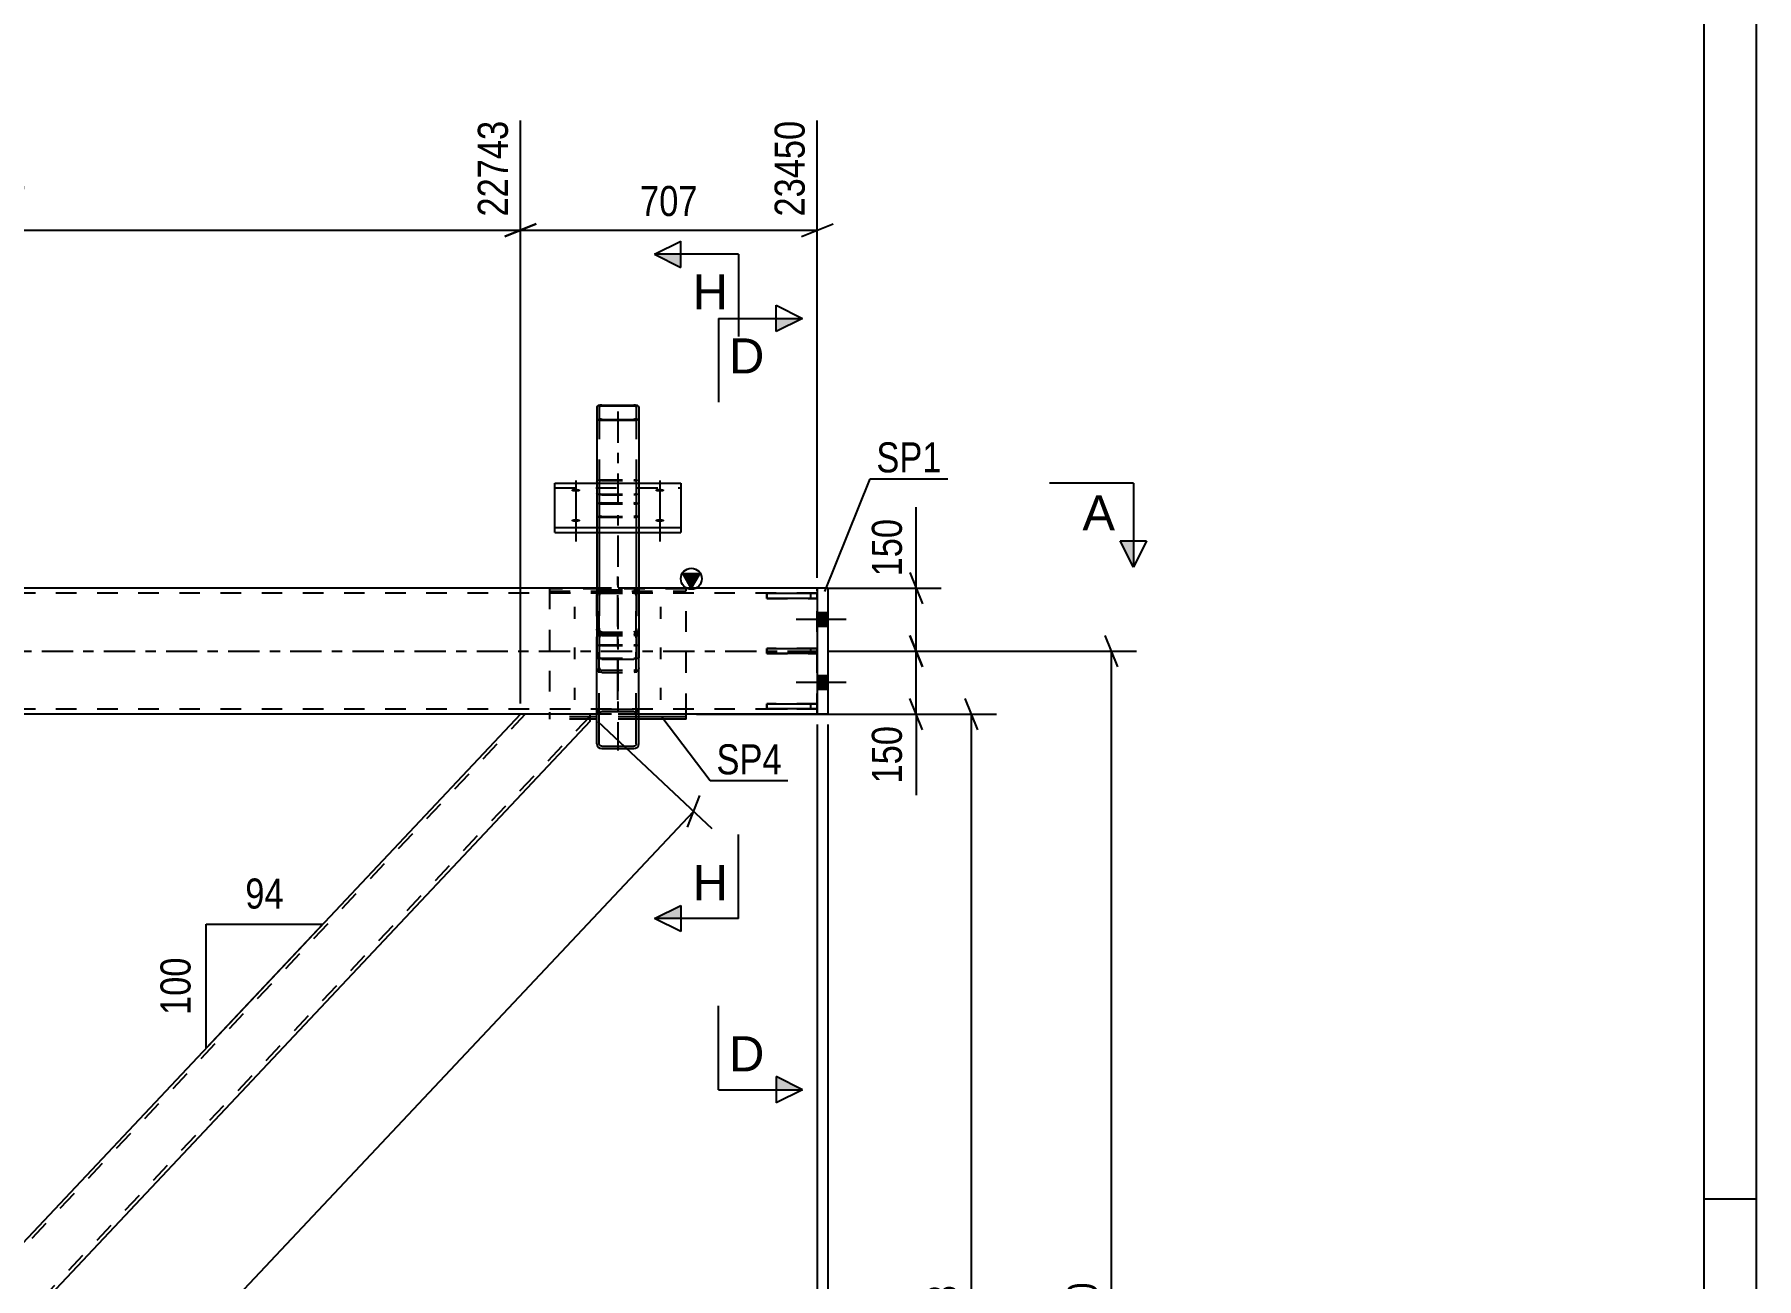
# Model space of a CAD drawing. Header units: millimetres. Extents: x -400 to 789, y -648 to 193.
# Drawn here: x 625.3 to 789.4, y -59.8 to 58.8 of the extents above; entities that cross this region are included whole.
import ezdxf

# ---------------------------------------------------------------- set-up
doc = ezdxf.new("R2010")
doc.units = ezdxf.units.MM
doc.linetypes.add('DXK_LINE_DOT2', pattern=[3.9198, 1.9599, -1.9599])
doc.linetypes.add('DXK_LINE_DOT3', pattern=[5.9187, 2.979, -0.9799, 0.9799, -0.9799])
doc.styles.add('Arial', font='ARIAL.TTF', dxfattribs={"height": 0.2})
doc.styles.add('Arial Narrow', font='ARIALN.TTF', dxfattribs={"height": 0.2})

# ---------------------------------------------------------------- blocks, each defined once
blk = doc.blocks.new('Unknown-392021936-1163')
at = {"color": 5, "linetype": 'Continuous'}
for p, q in [((789.37, -648.22), (789.37, 192.78)), ((784.37, -643.22), (784.37, 187.78)), ((789.37, -52.22), (784.37, -52.22))]:
    blk.add_line(p, q, dxfattribs=at)
blk = doc.blocks.new('Part-392021936-5447 - 5377')
at = {"linetype": 'Continuous'}
blk.add_hatch(color=2, dxfattribs=at).paths.add_polyline_path([(687.9, 6), (687.1, 7.4), (688.7, 7.4)])
at = {"color": 2, "linetype": 'Continuous'}
for p, q in [((687.9, 6), (687.1, 7.4)), ((687.1, 7.4), (688.7, 7.4)), ((688.7, 7.4), (687.9, 6)), ((678.9, 6), (442.9, 6)), ((699.9, 6), (682.9, 6)), ((678.9, -6), (442.9, -6)), ((699.9, -6), (682.9, -6))]:
    blk.add_line(p, q, dxfattribs=at)
at = {"color": 7, "linetype": 'DXK_LINE_DOT2'}
for p, q in [((699.9, 5.52), (-238.1, 5.52)), ((699.9, 6), (78.9, 6)), ((682.9, 6), (678.9, 6)), ((699.9, -6), (699.9, 6)), ((699.9, -5.52), (-238.1, -5.52)), ((699.9, -6), (-161.1, -6)), ((682.9, -6), (678.9, -6))]:
    blk.add_line(p, q, dxfattribs=at)
at = {"color": 7, "linetype": 'DXK_LINE_DOT3'}
blk.add_line((-238.1, 0), (699.9, 0), dxfattribs=at)
at = {"color": 2, "linetype": 'Continuous'}
blk.add_circle((687.9, 6.9), 1, dxfattribs=at)
blk = doc.blocks.new('Part-392021936-5385 - 5377')
at = {"color": 7, "linetype": 'DXK_LINE_DOT2'}
for p, q in [((699.9, -5.02), (695.1, -5.02)), ((695.1, -5.02), (695.1, -5.5)), ((695.1, -5.5), (699.9, -5.5)), ((699.3, -5.5), (699.3, -5.02)), ((699.9, -5.5), (699.9, -5.02))]:
    blk.add_line(p, q, dxfattribs=at)
blk = doc.blocks.new('Part-392021936-5514 - 5377')
at = {"color": 7, "linetype": 'DXK_LINE_DOT2'}
for p, q in [((687.4, 5.95), (674.4, 5.95)), ((674.4, 5.95), (674.4, -6.49)), ((674.4, 5.73), (687.4, 5.73)), ((687.4, -6), (687.4, 5.95)), ((678.26, -6.27), (674.4, -6.27)), ((678.26, -6.49), (674.4, -6.49)), ((682.9, -6.27), (678.9, -6.27)), ((682.9, -6.49), (678.9, -6.49))]:
    blk.add_line(p, q, dxfattribs=at)
at = {"color": 2, "linetype": 'Continuous'}
for p, q in [((678.9, -6.27), (678.26, -6.27)), ((678.9, -6.49), (678.26, -6.49)), ((687.4, -6.27), (682.9, -6.27)), ((687.4, -6.49), (682.9, -6.49)), ((687.4, -6.49), (687.4, -6))]:
    blk.add_line(p, q, dxfattribs=at)
blk = doc.blocks.new('Part-392021936-5386 - 5377')
at = {"color": 7, "linetype": 'DXK_LINE_DOT2'}
for p, q in [((699.9, 5.5), (695.1, 5.5)), ((695.1, 5.5), (695.1, 5.02)), ((695.1, 5.02), (699.9, 5.02)), ((699.3, 5.02), (699.3, 5.5)), ((699.9, 5.02), (699.9, 5.5))]:
    blk.add_line(p, q, dxfattribs=at)
blk = doc.blocks.new('Part-392021936-31625 - 5377')
at = {"color": 2, "linetype": 'Continuous'}
for p, q in [((678.93, 23.35), (678.9, 23.28)), ((678.9, 23.28), (678.9, 16.01)), ((679.04, 23.4), (678.93, 23.35)), ((679.19, 23.44), (679.04, 23.4)), ((679.14, 23.28), (679.16, 23.31)), ((679.14, 23.28), (679.14, 22.17)), ((679.16, 23.31), (679.21, 23.34)), ((679.38, 23.45), (679.19, 23.44)), ((679.21, 23.34), (679.29, 23.36)), ((679.29, 23.36), (679.38, 23.37)), ((679.38, 23.45), (682.42, 23.45)), ((679.38, 23.37), (682.42, 23.37)), ((682.6, 23.44), (682.42, 23.45)), ((682.42, 23.37), (682.51, 23.36)), ((682.51, 23.36), (682.59, 23.34)), ((682.59, 23.34), (682.64, 23.31)), ((682.76, 23.4), (682.6, 23.44)), ((682.64, 23.31), (682.66, 23.28)), ((682.66, 23.28), (682.66, 22.17)), ((682.86, 23.35), (682.76, 23.4)), ((682.9, 23.28), (682.86, 23.35)), ((682.9, 23.28), (682.9, 16.01)), ((678.9, 22.17), (678.93, 22.11)), ((678.93, 22.11), (679.04, 22.05)), ((679.04, 22.05), (679.19, 22.01)), ((679.16, 22.14), (679.14, 22.17)), ((679.21, 22.11), (679.16, 22.14)), ((679.19, 22.01), (679.38, 22)), ((679.29, 22.09), (679.21, 22.11)), ((679.38, 22.08), (679.29, 22.09)), ((679.38, 22.08), (682.42, 22.08)), ((679.38, 22), (682.42, 22)), ((682.51, 22.09), (682.42, 22.08)), ((682.42, 22), (682.6, 22.01)), ((682.59, 22.11), (682.51, 22.09)), ((682.64, 22.14), (682.59, 22.11)), ((682.6, 22.01), (682.76, 22.05)), ((682.66, 22.17), (682.64, 22.14)), ((682.76, 22.05), (682.86, 22.11)), ((682.86, 22.11), (682.9, 22.17))]:
    blk.add_line(p, q, dxfattribs=at)
at = {"color": 7, "linetype": 'DXK_LINE_DOT2'}
for p, q in [((679.14, 22.17), (679.14, 5.81)), ((682.66, 22.17), (682.66, 5.81)), ((678.9, 16.01), (678.9, 5.81)), ((682.9, 16.01), (682.9, 5.81)), ((682.9, 6), (678.9, 6)), ((678.9, 5.83), (679.14, 5.83)), ((678.93, 5.74), (678.9, 5.81)), ((679.04, 5.68), (678.93, 5.74)), ((679.19, 5.64), (679.04, 5.68)), ((679.14, 5.81), (679.16, 5.77)), ((679.16, 5.77), (679.21, 5.74)), ((679.38, 5.63), (679.19, 5.64)), ((679.21, 5.74), (679.29, 5.73)), ((679.29, 5.73), (679.38, 5.72)), ((679.38, 5.72), (682.42, 5.72)), ((679.38, 5.63), (682.42, 5.63)), ((682.42, 5.72), (682.51, 5.73)), ((682.6, 5.64), (682.42, 5.63)), ((682.51, 5.73), (682.59, 5.74)), ((682.59, 5.74), (682.64, 5.77)), ((682.76, 5.68), (682.6, 5.64)), ((682.64, 5.77), (682.66, 5.81)), ((682.66, 5.83), (682.9, 5.83)), ((682.86, 5.74), (682.76, 5.68)), ((682.9, 5.81), (682.86, 5.74))]:
    blk.add_line(p, q, dxfattribs=at)
blk = doc.blocks.new('Part-392021936-5387 - 5377')
at = {"color": 7, "linetype": 'DXK_LINE_DOT2'}
for p, q in [((699.9, 0.24), (695.1, 0.24)), ((695.1, 0.24), (695.1, -0.24)), ((699.3, -0.24), (699.3, 0.24)), ((699.9, -0.24), (699.9, 0.24)), ((695.1, -0.24), (699.9, -0.24))]:
    blk.add_line(p, q, dxfattribs=at)
blk = doc.blocks.new('Part-392021936-5388 - 5377')
at = {"color": 2, "linetype": 'Continuous'}
for p, q in [((695.1, -5.02), (699.9, -5.02)), ((695.1, -5.5), (695.1, -5.02)), ((699.9, -5.5), (695.1, -5.5)), ((699.9, -5.02), (699.9, -5.5))]:
    blk.add_line(p, q, dxfattribs=at)
at = {"color": 7, "linetype": 'DXK_LINE_DOT2'}
blk.add_line((699.3, -5.5), (699.3, -5.02), dxfattribs=at)
blk = doc.blocks.new('Part-392021936-5389 - 5377')
at = {"color": 2, "linetype": 'Continuous'}
for p, q in [((699.9, 5.5), (695.1, 5.5)), ((695.1, 5.02), (695.1, 5.5)), ((699.9, 5.02), (695.1, 5.02)), ((699.9, 5.5), (699.9, 5.02))]:
    blk.add_line(p, q, dxfattribs=at)
at = {"color": 7, "linetype": 'DXK_LINE_DOT2'}
blk.add_line((699.3, 5.02), (699.3, 5.5), dxfattribs=at)
blk = doc.blocks.new('Part-392021936-31614 - 5377')
at = {"color": 7, "linetype": 'DXK_LINE_DOT3'}
blk.add_line((680.9, 22.84), (680.9, -9.47), dxfattribs=at)
at = {"color": 7, "linetype": 'DXK_LINE_DOT2'}
for p, q in [((678.93, 14.02), (678.9, 13.96)), ((678.9, 13.96), (678.9, 11.32)), ((679.04, 14.08), (678.93, 14.02)), ((679.19, 14.11), (679.04, 14.08)), ((679.14, 13.96), (679.16, 13.99)), ((679.14, 13.96), (679.14, -0.59)), ((679.16, 13.99), (679.21, 14.02)), ((679.38, 14.12), (679.19, 14.11)), ((679.21, 14.02), (679.29, 14.04)), ((679.29, 14.04), (679.38, 14.04)), ((679.38, 14.12), (682.42, 14.12)), ((679.38, 14.04), (682.42, 14.04)), ((682.6, 14.11), (682.42, 14.12)), ((682.42, 14.04), (682.51, 14.04)), ((682.51, 14.04), (682.59, 14.02)), ((682.59, 14.02), (682.64, 13.99)), ((682.76, 14.08), (682.6, 14.11)), ((682.64, 13.99), (682.66, 13.96)), ((682.66, 13.96), (682.66, -0.59)), ((682.86, 14.02), (682.76, 14.08)), ((682.9, 13.96), (682.86, 14.02)), ((682.9, 13.96), (682.9, 11.32)), ((678.9, 12.92), (678.93, 12.86)), ((678.93, 12.86), (679.04, 12.8)), ((679.04, 12.8), (679.19, 12.77)), ((679.16, 12.89), (679.14, 12.92)), ((679.21, 12.86), (679.16, 12.89)), ((679.19, 12.77), (679.38, 12.76)), ((679.29, 12.84), (679.21, 12.86)), ((679.38, 12.84), (679.29, 12.84)), ((679.38, 12.84), (682.42, 12.84)), ((679.38, 12.76), (682.42, 12.76)), ((682.51, 12.84), (682.42, 12.84)), ((682.42, 12.76), (682.6, 12.77)), ((682.59, 12.86), (682.51, 12.84)), ((682.64, 12.89), (682.59, 12.86)), ((682.6, 12.77), (682.76, 12.8)), ((682.66, 12.92), (682.64, 12.89)), ((682.76, 12.8), (682.86, 12.86)), ((682.86, 12.86), (682.9, 12.92)), ((678.9, 0.45), (678.93, 0.51)), ((678.93, 0.51), (679.04, 0.56)), ((679.04, 0.56), (679.19, 0.6)), ((679.16, 0.48), (679.14, 0.45)), ((679.21, 0.51), (679.16, 0.48)), ((679.19, 0.6), (679.38, 0.61)), ((679.29, 0.52), (679.21, 0.51)), ((679.38, 0.53), (679.29, 0.52)), ((679.38, 0.61), (682.42, 0.61)), ((679.38, 0.53), (682.42, 0.53)), ((682.42, 0.61), (682.6, 0.6)), ((682.51, 0.52), (682.42, 0.53)), ((682.59, 0.51), (682.51, 0.52)), ((682.64, 0.48), (682.59, 0.51)), ((682.6, 0.6), (682.76, 0.56)), ((682.66, 0.45), (682.64, 0.48)), ((682.76, 0.56), (682.86, 0.51)), ((682.86, 0.51), (682.9, 0.45)), ((679.14, -0.59), (679.16, -0.62)), ((679.16, -0.62), (679.21, -0.65)), ((679.21, -0.65), (679.29, -0.67)), ((679.29, -0.67), (679.38, -0.67)), ((679.38, -0.67), (682.42, -0.67)), ((682.42, -0.67), (682.51, -0.67)), ((682.51, -0.67), (682.59, -0.65)), ((682.59, -0.65), (682.64, -0.62)), ((682.64, -0.62), (682.66, -0.59))]:
    blk.add_line(p, q, dxfattribs=at)
at = {"color": 2, "linetype": 'Continuous'}
for p, q in [((678.9, 11.32), (678.9, -0.59)), ((682.9, 11.32), (682.9, -0.59)), ((678.93, -0.66), (678.9, -0.59)), ((679.04, -0.71), (678.93, -0.66)), ((679.19, -0.74), (679.04, -0.71)), ((679.38, -0.76), (679.19, -0.74)), ((679.38, -0.76), (682.42, -0.76)), ((682.6, -0.74), (682.42, -0.76)), ((682.76, -0.71), (682.6, -0.74)), ((682.86, -0.66), (682.76, -0.71)), ((682.9, -0.59), (682.86, -0.66))]:
    blk.add_line(p, q, dxfattribs=at)
blk = doc.blocks.new('Part-392021936-5398 - 5377')
at = {"color": 2, "linetype": 'Continuous'}
for p, q in [((695.1, 0.24), (699.9, 0.24)), ((695.1, -0.24), (695.1, 0.24)), ((699.9, 0.24), (699.9, -0.24)), ((699.9, -0.24), (695.1, -0.24))]:
    blk.add_line(p, q, dxfattribs=at)
at = {"color": 7, "linetype": 'DXK_LINE_DOT2'}
blk.add_line((699.3, -0.24), (699.3, 0.24), dxfattribs=at)
blk = doc.blocks.new('Bolt-392021936-5436 - 5377')
at = {"color": 1, "linetype": 'DXK_LINE_DOT2'}
for p, q in [((676.8, 3.08), (676.8, 4.21)), ((680.9, 3.08), (680.9, 4.21)), ((685, 3.08), (685, 4.21)), ((676.8, -0.77), (676.8, 0.36)), ((685, -0.77), (685, 0.36)), ((676.8, -4.63), (676.8, -3.49)), ((680.9, -4.63), (680.9, -3.49)), ((685, -4.63), (685, -3.49))]:
    blk.add_line(p, q, dxfattribs=at)
blk = doc.blocks.new('Bolt-392021936-5437 - 5377')
at = {"linetype": 'Continuous'}
for points in [[(699.9, 3.66), (699.9, 2.34), (700.9, 2.34), (700.9, 3.66)], [(699.9, 3.66), (699.9, 2.34), (700.9, 2.34), (700.9, 3.66)], [(699.9, -2.34), (699.9, -3.66), (700.9, -3.66), (700.9, -2.34)], [(699.9, -2.34), (699.9, -3.66), (700.9, -3.66), (700.9, -2.34)]]:
    blk.add_hatch(color=1, dxfattribs=at).paths.add_polyline_path(points)
at = {"color": 1, "linetype": 'Continuous'}
for p, q in [((700.9, 3.66), (699.9, 3.66)), ((700.9, 3.66), (699.9, 3.66)), ((702.66, 3), (697.9, 3)), ((702.66, 3), (697.9, 3)), ((700.9, 2.34), (699.9, 2.34)), ((700.9, 2.34), (699.9, 2.34)), ((702.66, -3), (697.9, -3)), ((702.66, -3), (697.9, -3)), ((700.9, -2.34), (699.9, -2.34)), ((700.9, -2.34), (699.9, -2.34)), ((700.9, -3.66), (699.9, -3.66)), ((700.9, -3.66), (699.9, -3.66))]:
    blk.add_line(p, q, dxfattribs=at)
blk = doc.blocks.new('Part-392021936-24889 - 5377')
at = {"color": 7, "linetype": 'DXK_LINE_DOT2'}
for p, q in [((678.9, 5.31), (678.93, 5.51)), ((678.9, -0.59), (678.9, 5.31)), ((679.16, 5.41), (679.14, 5.31)), ((679.14, -5.98), (679.14, 5.31)), ((679.21, 5.5), (679.16, 5.41)), ((679.19, 5.79), (679.38, 5.83)), ((679.29, 5.55), (679.21, 5.5)), ((679.38, 5.57), (679.29, 5.55)), ((679.38, 5.83), (682.42, 5.83)), ((679.38, 5.57), (682.42, 5.57)), ((682.42, 5.83), (682.6, 5.79)), ((682.51, 5.55), (682.42, 5.57)), ((682.59, 5.5), (682.51, 5.55)), ((682.64, 5.41), (682.59, 5.5)), ((682.66, 5.31), (682.64, 5.41)), ((682.66, -5.98), (682.66, 5.31)), ((682.86, 5.51), (682.9, 5.31)), ((682.9, -0.59), (682.9, 5.31)), ((678.93, 1.88), (678.9, 2.08)), ((679.14, 2.08), (679.16, 1.98)), ((679.16, 1.98), (679.21, 1.9)), ((679.21, 1.9), (679.29, 1.84)), ((679.29, 1.84), (679.38, 1.82)), ((679.38, 1.82), (682.42, 1.82)), ((682.42, 1.82), (682.51, 1.84)), ((682.51, 1.84), (682.59, 1.9)), ((682.59, 1.9), (682.64, 1.98)), ((682.64, 1.98), (682.66, 2.08)), ((682.9, 2.08), (682.86, 1.88)), ((679.38, 1.57), (679.19, 1.61)), ((679.38, 1.57), (682.42, 1.57)), ((682.6, 1.61), (682.42, 1.57)), ((682.9, -8.84), (682.9, -5.98))]:
    blk.add_line(p, q, dxfattribs=at)
at = {"color": 2, "linetype": 'Continuous'}
for p, q in [((678.9, -8.84), (678.9, -0.59)), ((682.9, -5.98), (682.9, -0.59)), ((678.93, -5.81), (678.9, -5.98)), ((679.04, -5.66), (678.93, -5.81)), ((679.19, -5.56), (679.04, -5.66)), ((679.14, -5.98), (679.16, -5.89)), ((679.14, -8.84), (679.14, -5.98)), ((679.16, -5.89), (679.21, -5.82)), ((679.38, -5.53), (679.19, -5.56)), ((679.21, -5.82), (679.29, -5.77)), ((679.29, -5.77), (679.38, -5.75)), ((679.38, -5.53), (682.42, -5.53)), ((679.38, -5.75), (682.42, -5.75)), ((682.6, -5.56), (682.42, -5.53)), ((682.42, -5.75), (682.51, -5.77)), ((682.51, -5.77), (682.59, -5.82)), ((682.59, -5.82), (682.64, -5.89)), ((682.76, -5.66), (682.6, -5.56)), ((682.64, -5.89), (682.66, -5.98)), ((682.66, -8.84), (682.66, -5.98)), ((682.86, -5.81), (682.76, -5.66)), ((682.9, -5.98), (682.86, -5.81)), ((682.9, -8.84), (682.9, -5.98)), ((678.9, -8.84), (678.93, -9.01)), ((678.93, -9.01), (679.04, -9.16)), ((679.04, -9.16), (679.19, -9.25)), ((679.16, -8.92), (679.14, -8.84)), ((679.21, -9), (679.16, -8.92)), ((679.19, -9.25), (679.38, -9.29)), ((679.29, -9.05), (679.21, -9)), ((679.38, -9.06), (679.29, -9.05)), ((679.38, -9.06), (682.42, -9.06)), ((679.38, -9.29), (682.42, -9.29)), ((682.51, -9.05), (682.42, -9.06)), ((682.42, -9.29), (682.6, -9.25)), ((682.59, -9), (682.51, -9.05)), ((682.64, -8.92), (682.59, -9)), ((682.6, -9.25), (682.76, -9.16)), ((682.66, -8.84), (682.64, -8.92)), ((682.76, -9.16), (682.86, -9.01)), ((682.86, -9.01), (682.9, -8.84))]:
    blk.add_line(p, q, dxfattribs=at)
at = {"color": 7, "linetype": 'DXK_LINE_DOT2'}
for centre, start, end in [((679.4, 5.33), 114.3199, 159.2417), ((682.4, 5.33), 20.7583, 65.6801), ((679.4, 2.06), 200.7583, 245.6801), ((682.4, 2.06), 294.3199, 339.2417)]:
    blk.add_arc(centre, 0.496, start, end, dxfattribs=at)
blk = doc.blocks.new('Part-392021936-5509 - 5377')
at = {"color": 7, "linetype": 'DXK_LINE_DOT3'}
blk.add_line((680.9, -3.58), (680.9, 7.12), dxfattribs=at)
at = {"color": 7, "linetype": 'DXK_LINE_DOT2'}
for p, q in [((678.93, 5.48), (678.9, 5.31)), ((678.9, 5.31), (678.9, -1.59)), ((678.93, 5.51), (678.93, 5.48)), ((679.14, 5.31), (679.16, 5.41)), ((679.14, 5.31), (679.14, -1.59)), ((679.16, 5.41), (679.21, 5.5)), ((679.38, 5.83), (679.19, 5.79)), ((679.21, 5.5), (679.29, 5.55)), ((679.29, 5.55), (679.38, 5.57)), ((679.38, 5.83), (682.42, 5.83)), ((679.38, 5.57), (682.42, 5.57)), ((682.6, 5.79), (682.42, 5.83)), ((682.42, 5.57), (682.51, 5.55)), ((682.51, 5.55), (682.59, 5.5)), ((682.59, 5.5), (682.64, 5.41)), ((682.64, 5.41), (682.66, 5.31)), ((682.66, 5.31), (682.66, -1.59)), ((682.87, 5.48), (682.86, 5.51)), ((682.9, 5.31), (682.87, 5.48)), ((682.9, 5.31), (682.9, -1.59)), ((678.9, 2.08), (678.93, 1.88)), ((679.04, 1.59), (679.19, 1.69)), ((679.16, 1.98), (679.14, 2.08)), ((679.21, 1.9), (679.16, 1.98)), ((679.19, 1.69), (679.38, 1.72)), ((679.29, 1.84), (679.21, 1.9)), ((679.38, 1.82), (679.29, 1.84)), ((679.38, 1.82), (682.42, 1.82)), ((679.38, 1.72), (682.42, 1.72)), ((682.51, 1.84), (682.42, 1.82)), ((682.42, 1.72), (682.6, 1.69)), ((682.59, 1.9), (682.51, 1.84)), ((682.64, 1.98), (682.59, 1.9)), ((682.6, 1.69), (682.76, 1.59)), ((682.66, 2.08), (682.64, 1.98)), ((682.86, 1.88), (682.9, 2.08)), ((678.9, 1.27), (678.93, 1.44)), ((678.93, 1.44), (679.04, 1.59)), ((679.16, 1.36), (679.14, 1.27)), ((679.21, 1.43), (679.16, 1.36)), ((679.19, 1.61), (679.38, 1.57)), ((679.29, 1.48), (679.21, 1.43)), ((679.38, 1.5), (679.29, 1.48)), ((679.38, 1.57), (682.42, 1.57)), ((679.38, 1.5), (682.42, 1.5)), ((682.42, 1.57), (682.6, 1.61)), ((682.51, 1.48), (682.42, 1.5)), ((682.59, 1.43), (682.51, 1.48)), ((682.64, 1.36), (682.59, 1.43)), ((682.66, 1.27), (682.64, 1.36)), ((682.76, 1.59), (682.86, 1.44)), ((682.86, 1.44), (682.9, 1.27)), ((678.93, -1.76), (678.9, -1.59)), ((679.14, -1.59), (679.16, -1.67)), ((682.64, -1.67), (682.66, -1.59)), ((682.9, -1.59), (682.86, -1.76)), ((679.04, -1.91), (678.93, -1.76)), ((679.19, -2), (679.04, -1.91)), ((679.16, -1.67), (679.21, -1.75)), ((679.38, -2.04), (679.19, -2)), ((679.21, -1.75), (679.29, -1.8)), ((679.29, -1.8), (679.38, -1.81)), ((679.38, -1.81), (682.42, -1.81)), ((679.38, -2.04), (682.42, -2.04)), ((682.42, -1.81), (682.51, -1.8)), ((682.6, -2), (682.42, -2.04)), ((682.51, -1.8), (682.59, -1.75)), ((682.59, -1.75), (682.64, -1.67)), ((682.76, -1.91), (682.6, -2)), ((682.86, -1.76), (682.76, -1.91))]:
    blk.add_line(p, q, dxfattribs=at)
for centre, start, end in [((679.4, 5.33), 114.32, 159.2417), ((682.4, 5.33), 20.7583, 65.68), ((679.4, 2.06), 200.7583, 245.68), ((682.4, 2.06), 294.32, 339.2417)]:
    blk.add_arc(centre, 0.496, start, end, dxfattribs=at)
blk = doc.blocks.new('Part-392021936-5541 - 5377')
at = {"color": 2, "linetype": 'Continuous'}
for p, q in [((700.9, 6), (699.9, 6)), ((699.9, 6), (699.9, -6)), ((700.9, 6), (700.9, -6)), ((700.9, -6), (699.9, -6))]:
    blk.add_line(p, q, dxfattribs=at)
blk = doc.blocks.new('Part-392021936-5610 - 5377')
at = {"color": 7, "linetype": 'DXK_LINE_DOT2'}
for p, q in [((672.07, -6), (563.54, -121.41)), ((678.26, -6.19), (569.73, -121.6)), ((678.26, -6), (671.63, -6)), ((620.9, -59.95), (617.28, -63.8)), ((570.17, -121.6), (563.54, -121.6))]:
    blk.add_line(p, q, dxfattribs=at)
at = {"color": 2, "linetype": 'Continuous'}
for p, q in [((671.63, -6), (620.9, -59.95)), ((678.26, -6.66), (678.26, -6)), ((678.26, -6.66), (570.17, -121.6)), ((563.54, -120.94), (617.28, -63.8)), ((563.54, -121.6), (563.54, -120.94))]:
    blk.add_line(p, q, dxfattribs=at)
blk = doc.blocks.new('Part-392021936-31615 - 5377')
at = {"color": 2, "linetype": 'Continuous'}
for p, q in [((674.9, 11.32), (674.9, 16.01)), ((674.9, 16.01), (686.9, 16.01)), ((686.9, 16.01), (686.9, 11.32)), ((674.9, 11.77), (686.9, 11.77)), ((674.9, 11.32), (686.9, 11.32))]:
    blk.add_line(p, q, dxfattribs=at)
at = {"color": 7, "linetype": 'DXK_LINE_DOT2'}
blk.add_line((674.9, 15.56), (686.9, 15.56), dxfattribs=at)
blk = doc.blocks.new('Part-392021936-31624 - 5377')
at = {"color": 7, "linetype": 'DXK_LINE_DOT2'}
for p, q in [((678.9, 16.16), (678.93, 16.23)), ((678.9, 16.01), (678.9, 11.32)), ((678.93, 14.99), (678.9, 15.05)), ((678.93, 16.23), (679.04, 16.28)), ((678.93, 16.23), (678.93, 16.23)), ((679.04, 14.93), (678.93, 14.99)), ((679.04, 16.28), (679.19, 16.32)), ((679.04, 16.28), (679.04, 16.28)), ((679.19, 14.89), (679.04, 14.93)), ((679.16, 16.19), (679.14, 16.16)), ((679.14, 16.16), (679.14, 5.69)), ((679.14, 15.05), (679.16, 15.02)), ((679.21, 16.22), (679.16, 16.19)), ((679.16, 15.02), (679.21, 14.99)), ((679.19, 16.32), (679.38, 16.33)), ((679.38, 14.88), (679.19, 14.89)), ((679.29, 16.24), (679.21, 16.22)), ((679.21, 14.99), (679.29, 14.97)), ((679.38, 16.25), (679.29, 16.24)), ((679.29, 14.97), (679.38, 14.97)), ((679.38, 16.33), (682.42, 16.33)), ((679.38, 16.25), (682.42, 16.25)), ((679.38, 14.97), (682.42, 14.97)), ((679.38, 14.88), (682.42, 14.88)), ((682.42, 16.33), (682.6, 16.32)), ((682.51, 16.24), (682.42, 16.25)), ((682.42, 14.97), (682.51, 14.97)), ((682.6, 14.89), (682.42, 14.88)), ((682.59, 16.22), (682.51, 16.24)), ((682.51, 14.97), (682.59, 14.99)), ((682.64, 16.19), (682.59, 16.22)), ((682.59, 14.99), (682.64, 15.02)), ((682.6, 16.32), (682.76, 16.28)), ((682.76, 14.93), (682.6, 14.89)), ((682.66, 16.16), (682.64, 16.19)), ((682.64, 15.02), (682.66, 15.05)), ((682.66, 16.16), (682.66, 5.69)), ((682.76, 16.28), (682.86, 16.23)), ((682.86, 14.99), (682.76, 14.93)), ((682.86, 16.23), (682.9, 16.16)), ((682.9, 15.05), (682.86, 14.99)), ((682.9, 16.16), (682.9, 5.69)), ((682.9, 6), (678.9, 6)), ((678.9, 6), (678.9, 5.69)), ((679.14, 5.83), (678.9, 5.83)), ((678.9, 5.69), (678.93, 5.62)), ((678.93, 5.62), (679.04, 5.56)), ((679.04, 5.56), (679.19, 5.53)), ((679.16, 5.65), (679.14, 5.69)), ((679.21, 5.63), (679.16, 5.65)), ((679.19, 5.53), (679.38, 5.51)), ((679.29, 5.61), (679.21, 5.63)), ((679.38, 5.6), (679.29, 5.61)), ((679.38, 5.6), (682.42, 5.6)), ((679.38, 5.51), (682.42, 5.51)), ((682.51, 5.61), (682.42, 5.6)), ((682.42, 5.51), (682.6, 5.53)), ((682.59, 5.63), (682.51, 5.61)), ((682.64, 5.65), (682.59, 5.63)), ((682.6, 5.53), (682.76, 5.56)), ((682.66, 5.69), (682.64, 5.65)), ((682.66, 5.83), (682.9, 5.83)), ((682.76, 5.56), (682.86, 5.62)), ((682.86, 5.62), (682.9, 5.69))]:
    blk.add_line(p, q, dxfattribs=at)
at = {"color": 2, "linetype": 'Continuous'}
for p, q in [((678.9, 16.16), (678.9, 16.01)), ((678.9, 16.16), (678.9, 16.16)), ((678.9, 11.32), (678.9, 6))]:
    blk.add_line(p, q, dxfattribs=at)
blk = doc.blocks.new('Bolt-392021936-31634 - 5377')
at = {"linetype": 'Continuous'}
for points in [[(676.9, 15.17), (676.81, 15.18), (676.72, 15.19), (676.64, 15.2), (676.57, 15.22), (676.52, 15.25), (676.48, 15.28), (676.46, 15.31), (676.46, 15.34), (676.48, 15.37), (676.52, 15.4), (676.57, 15.43), (676.64, 15.45), (676.72, 15.46), (676.81, 15.47), (676.9, 15.48), (676.99, 15.47), (677.08, 15.46), (677.16, 15.45), (677.23, 15.43), (677.28, 15.4), (677.32, 15.37), (677.34, 15.34), (677.34, 15.31), (677.32, 15.28), (677.28, 15.25), (677.23, 15.22), (677.16, 15.2), (677.08, 15.19), (676.99, 15.18)], [(676.9, 12.3), (676.81, 12.3), (676.72, 12.31), (676.64, 12.33), (676.57, 12.35), (676.52, 12.38), (676.48, 12.41), (676.46, 12.44), (676.46, 12.47), (676.48, 12.5), (676.52, 12.53), (676.57, 12.55), (676.64, 12.57), (676.72, 12.59), (676.81, 12.6), (676.9, 12.6), (676.99, 12.6), (677.08, 12.59), (677.16, 12.57), (677.23, 12.55), (677.28, 12.53), (677.32, 12.5), (677.34, 12.47), (677.34, 12.44), (677.32, 12.41), (677.28, 12.38), (677.23, 12.35), (677.16, 12.33), (677.08, 12.31), (676.99, 12.3)]]:
    blk.add_hatch(color=1, dxfattribs=at).paths.add_polyline_path(points)
at = {"color": 1, "linetype": 'Continuous'}
for p, q in [((676.9, 16.26), (676.9, 13.33)), ((676.9, 13.39), (676.9, 10.46))]:
    blk.add_line(p, q, dxfattribs=at)
blk = doc.blocks.new('Bolt-392021936-31635 - 5377')
at = {"linetype": 'Continuous'}
for points in [[(684.9, 15.17), (684.81, 15.18), (684.72, 15.19), (684.64, 15.2), (684.57, 15.22), (684.52, 15.25), (684.48, 15.28), (684.46, 15.31), (684.46, 15.34), (684.48, 15.37), (684.52, 15.4), (684.57, 15.43), (684.64, 15.45), (684.72, 15.46), (684.81, 15.47), (684.9, 15.48), (684.99, 15.47), (685.08, 15.46), (685.16, 15.45), (685.23, 15.43), (685.28, 15.4), (685.32, 15.37), (685.34, 15.34), (685.34, 15.31), (685.32, 15.28), (685.28, 15.25), (685.23, 15.22), (685.16, 15.2), (685.08, 15.19), (684.99, 15.18)], [(684.9, 12.3), (684.81, 12.3), (684.72, 12.31), (684.64, 12.33), (684.57, 12.35), (684.52, 12.38), (684.48, 12.41), (684.46, 12.44), (684.46, 12.47), (684.48, 12.5), (684.52, 12.53), (684.57, 12.55), (684.64, 12.57), (684.72, 12.59), (684.81, 12.6), (684.9, 12.6), (684.99, 12.6), (685.08, 12.59), (685.16, 12.57), (685.23, 12.55), (685.28, 12.53), (685.32, 12.5), (685.34, 12.47), (685.34, 12.44), (685.32, 12.41), (685.28, 12.38), (685.23, 12.35), (685.16, 12.33), (685.08, 12.31), (684.99, 12.3)]]:
    blk.add_hatch(color=1, dxfattribs=at).paths.add_polyline_path(points)
at = {"color": 1, "linetype": 'Continuous'}
for p, q in [((684.9, 16.26), (684.9, 13.33)), ((684.9, 13.39), (684.9, 10.46))]:
    blk.add_line(p, q, dxfattribs=at)
blk = doc.blocks.new('StraightDimension-392021936-6391 - 5377')
at = {"color": 7, "linetype": 'Continuous'}
blk.add_line((700.9, -7), (700.9, -173.47), dxfattribs=at)
blk = doc.blocks.new('StraightDimension-392021936-6509 - 5377')
at = {"color": 7, "linetype": 'Continuous'}
for p, q in [((699.9, -7), (699.9, -84.65)), ((643.9, -120.6), (643.9, -79.4)), ((645.4, -81.65), (642.4, -82.85)), ((698.4, -82.85), (701.4, -81.65)), ((643.9, -82.25), (699.9, -82.25))]:
    blk.add_line(p, q, dxfattribs=at)
at = {"color": 0}
blk.add_wipeout([(676.15, -81.5), (676.15, -77.3), (667.64, -77.3), (667.64, -81.5)], dxfattribs=at)
at = {"color": 3, "style": 'Arial Narrow'}
blk.add_text('1400', height=2.863, dxfattribs=at).set_placement((668.24, -80.9))
blk = doc.blocks.new('StraightDimension-392021936-15089 - 5377')
at = {"color": 7, "linetype": 'Continuous'}
for p, q in [((715.18, -7.5), (713.98, -4.5)), ((688.4, -6), (716.98, -6)), ((714.58, -122.1), (714.58, -6)), ((713.98, -120.6), (715.18, -123.6)), ((644.9, -122.1), (716.98, -122.1))]:
    blk.add_line(p, q, dxfattribs=at)
at = {"color": 0}
blk.add_wipeout([(713.83, -59.79), (709.63, -59.79), (709.63, -68.31), (713.83, -68.31)], dxfattribs=at)
at = {"color": 3, "style": 'Arial Narrow'}
blk.add_text('2903', height=2.863, rotation=90.0002, dxfattribs=at).set_placement((713.23, -67.71))
blk = doc.blocks.new('AngleDimension-392021936-5940 - 5377')
at = {"color": 7, "linetype": 'Continuous'}
for p, q in [((641.7, -26.03), (652.8, -26.03)), ((641.7, -37.83), (652.8, -26.03)), ((641.7, -37.83), (641.7, -26.03)), ((652.8, -26.03), (652.8, -26.03))]:
    blk.add_line(p, q, dxfattribs=at)
at = {"color": 0}
for points in [[(649.68, -25.13), (649.68, -20.93), (644.82, -20.93), (644.82, -25.13)], [(640.8, -28.58), (636.6, -28.58), (636.6, -35.27), (640.8, -35.27)]]:
    blk.add_wipeout(points, dxfattribs=at)
at = {"color": 3, "style": 'Arial Narrow'}
blk.add_text('94', height=2.863, dxfattribs=at).set_placement((645.42, -24.53))
blk.add_text('100', height=2.863, rotation=90.0002, dxfattribs=at).set_placement((640.2, -34.67))
blk = doc.blocks.new('StraightDimension-392021936-6517 - 5377')
at = {"color": 7, "linetype": 'Continuous'}
for p, q in [((678.99, -6.69), (689.87, -16.91)), ((687.53, -16.77), (688.71, -13.77)), ((579.69, -130.56), (688.12, -15.27)), ((570.89, -122.29), (581.44, -132.2)), ((580.28, -129.06), (579.1, -132.06))]:
    blk.add_line(p, q, dxfattribs=at)
at = {"color": 0}
blk.add_wipeout([(636.27, -69.3), (633.22, -66.42), (627.38, -72.62), (630.44, -75.5)], dxfattribs=at)
at = {"color": 3, "style": 'Arial Narrow'}
blk.add_text('3957', height=2.863, rotation=46.7591, dxfattribs=at).set_placement((630.42, -74.65))
blk = doc.blocks.new('StraightDimension-392021936-6607 - 5377')
at = {"color": 7, "linetype": 'Continuous'}
for p, q in [((708.71, 1.5), (709.91, -1.5)), ((700.9, 0), (711.71, 0)), ((709.31, -6), (709.31, 0)), ((709.91, -7.5), (708.71, -4.5)), ((700.9, -6), (711.71, -6))]:
    blk.add_line(p, q, dxfattribs=at)
at = {"color": 0}
blk.add_wipeout([(708.56, -6.53), (704.36, -6.53), (704.36, -13.21), (708.56, -13.21)], dxfattribs=at)
at = {"color": 7, "linetype": 'Continuous'}
blk.add_line((709.31, -6), (709.31, -13.73), dxfattribs=at)
blk.add_line((709.31, -6), (709.31, -13.73), dxfattribs=at)
at = {"color": 3, "style": 'Arial Narrow'}
blk.add_text('150', height=2.863, rotation=90.0002, dxfattribs=at).set_placement((707.96, -12.61))
blk = doc.blocks.new('StraightDimension-392021936-6614 - 5377')
at = {"color": 7, "linetype": 'Continuous'}
for p, q in [((708.71, 7.5), (709.91, 4.5)), ((700.9, 6), (711.71, 6)), ((709.31, 0), (709.31, 6)), ((709.91, -1.5), (708.71, 1.5)), ((700.9, 0), (711.71, 0))]:
    blk.add_line(p, q, dxfattribs=at)
at = {"color": 0}
blk.add_wipeout([(708.56, 13.21), (704.36, 13.21), (704.36, 6.52), (708.56, 6.52)], dxfattribs=at)
at = {"color": 7, "linetype": 'Continuous'}
blk.add_line((709.31, 6), (709.31, 13.73), dxfattribs=at)
blk.add_line((709.31, 6), (709.31, 13.73), dxfattribs=at)
at = {"color": 3, "style": 'Arial Narrow'}
blk.add_text('150', height=2.863, rotation=90.0002, dxfattribs=at).set_placement((707.96, 7.12))
blk = doc.blocks.new('StraightDimension-392021936-7186 - 5377')
at = {"color": 7, "linetype": 'Continuous'}
for p, q in [((671.63, -5), (671.63, 50.55)), ((699.9, 7), (699.9, 50.55)), ((673.13, 40.71), (670.13, 39.51)), ((671.63, 40.11), (699.9, 40.11)), ((698.4, 39.51), (701.4, 40.71))]:
    blk.add_line(p, q, dxfattribs=at)
at = {"color": 0, "linetype": 'Continuous'}
blk.add_wipeout([(699.3, 51.15), (695.1, 51.15), (695.1, 40.81), (699.3, 40.81)], dxfattribs=at)
at = {"color": 0}
blk.add_wipeout([(689.11, 40.86), (689.11, 45.06), (682.42, 45.06), (682.42, 40.86)], dxfattribs=at)
at = {"color": 3, "linetype": 'Continuous', "style": 'Arial Narrow'}
blk.add_text('23450', height=2.863, rotation=90.0002, dxfattribs=at).set_placement((698.7, 41.41))
at = {"color": 3, "style": 'Arial Narrow'}
blk.add_text('707', height=2.863, dxfattribs=at).set_placement((683.02, 41.46))
blk = doc.blocks.new('StraightDimension-392021936-7195 - 5377')
at = {"color": 7, "linetype": 'Continuous'}
for p, q in [((570.17, -5), (570.17, 55.05)), ((671.63, -5), (671.63, 50.55)), ((571.67, 40.71), (568.67, 39.51)), ((570.17, 40.11), (671.63, 40.11)), ((670.13, 39.51), (673.13, 40.71))]:
    blk.add_line(p, q, dxfattribs=at)
at = {"color": 0, "linetype": 'Continuous'}
blk.add_wipeout([(671.03, 51.15), (666.83, 51.15), (666.83, 40.81), (671.03, 40.81)], dxfattribs=at)
at = {"color": 0}
blk.add_wipeout([(625.16, 40.86), (625.16, 45.06), (616.64, 45.06), (616.64, 40.86)], dxfattribs=at)
at = {"color": 3, "linetype": 'Continuous', "style": 'Arial Narrow'}
blk.add_text('22743', height=2.863, rotation=90.0002, dxfattribs=at).set_placement((670.43, 41.41))
at = {"color": 3, "style": 'Arial Narrow'}
blk.add_text('2537', height=2.863, dxfattribs=at).set_placement((617.24, 41.46))
blk = doc.blocks.new('StraightDimension-392021936-15123 - 5377')
at = {"color": 7, "linetype": 'Continuous'}
for p, q in [((728.52, -1.5), (727.32, 1.5)), ((700.9, 0), (730.32, 0)), ((727.92, -127.6), (727.92, 0)), ((727.32, -126.1), (728.52, -129.1)), ((644.9, -127.6), (730.32, -127.6))]:
    blk.add_line(p, q, dxfattribs=at)
at = {"color": 0}
blk.add_wipeout([(727.17, -59.54), (722.97, -59.54), (722.97, -68.06), (727.17, -68.06)], dxfattribs=at)
at = {"color": 3, "style": 'Arial Narrow'}
blk.add_text('3190', height=2.863, rotation=90.0002, dxfattribs=at).set_placement((726.57, -67.46))
blk = doc.blocks.new('Mark-392021936-5510 - 5377')
at = {"color": 0}
blk.add_wipeout([(696.51, -11.74), (696.51, -8.74), (690.3, -8.74), (690.3, -11.74)], dxfattribs=at)
blk.add_wipeout([(696.51, -11.74), (696.51, -8.74), (690.3, -8.74), (690.3, -11.74)], dxfattribs=at)
at = {"color": 30, "linetype": 'Continuous'}
for p, q in [((685.1, -6.27), (689.7, -12.34)), ((689.7, -12.34), (697.11, -12.34))]:
    blk.add_line(p, q, dxfattribs=at)
at = {"color": 3, "style": 'Arial Narrow'}
blk.add_text('SP4', height=2.863, dxfattribs=at).set_placement((690.3, -11.74))
blk = doc.blocks.new('Mark-392021936-5537 - 5377')
at = {"color": 0}
blk.add_wipeout([(711.75, 17.03), (711.75, 20.03), (705.53, 20.03), (705.53, 17.03)], dxfattribs=at)
blk.add_wipeout([(711.75, 17.03), (711.75, 20.03), (705.53, 20.03), (705.53, 17.03)], dxfattribs=at)
at = {"color": 30, "linetype": 'Continuous'}
for p, q in [((700.62, 5.69), (704.93, 16.43)), ((704.93, 16.43), (712.35, 16.43))]:
    blk.add_line(p, q, dxfattribs=at)
at = {"color": 3, "style": 'Arial Narrow'}
blk.add_text('SP1', height=2.863, dxfattribs=at).set_placement((705.53, 17.03))
blk = doc.blocks.new('SectionMark-392021936-7285 - 5377')
at = {"linetype": 'Continuous'}
blk.add_hatch(color=6, dxfattribs=at).paths.add_polyline_path([(728.76, 10.5), (730.01, 10.5), (730.01, 8)])
at = {"color": 6, "linetype": 'Continuous'}
for p, q in [((730.01, 16), (722.01, 16)), ((730.01, 16), (730.01, 8)), ((728.76, 10.5), (731.26, 10.5)), ((730.01, 8), (728.76, 10.5)), ((731.26, 10.5), (730.01, 8))]:
    blk.add_line(p, q, dxfattribs=at)
at = {"color": 0, "linetype": 'Continuous'}
blk.add_wipeout([(728.26, 11.5), (728.26, 15), (725.15, 15), (725.15, 11.5)], dxfattribs=at)
at = {"color": 3, "linetype": 'Continuous', "style": 'Arial'}
blk.add_text('A', height=3.34, dxfattribs=at).set_placement((725.15, 11.5))
blk = doc.blocks.new('SectionMark-392021936-7299 - 5377')
at = {"linetype": 'Continuous'}
for points in [[(686.9, 37.81), (686.9, 36.56), (684.4, 37.81)], [(686.9, -24.23), (686.9, -25.48), (684.4, -25.48)]]:
    blk.add_hatch(color=6, dxfattribs=at).paths.add_polyline_path(points)
at = {"color": 6, "linetype": 'Continuous'}
for p, q in [((684.4, 37.81), (686.9, 39.06)), ((692.4, 37.81), (684.4, 37.81)), ((684.4, 37.81), (686.9, 36.56)), ((686.9, 36.56), (686.9, 39.06)), ((692.4, 37.81), (692.4, 29.81)), ((692.4, -25.48), (692.4, -17.48)), ((684.4, -25.48), (686.9, -24.23)), ((686.9, -24.23), (686.9, -26.73)), ((692.4, -25.48), (684.4, -25.48)), ((686.9, -26.73), (684.4, -25.48))]:
    blk.add_line(p, q, dxfattribs=at)
at = {"color": 0, "linetype": 'Continuous'}
for points in [[(691.4, 32.56), (691.4, 36.06), (688.03, 36.06), (688.03, 32.56)], [(691.4, -23.73), (691.4, -20.23), (688.03, -20.23), (688.03, -23.73)]]:
    blk.add_wipeout(points, dxfattribs=at)
at = {"color": 3, "linetype": 'Continuous', "style": 'Arial'}
for p in [(688.03, 32.56), (688.03, -23.73)]:
    blk.add_text('H', height=3.34, dxfattribs=at).set_placement(p)
blk = doc.blocks.new('SectionMark-392021936-7303 - 5377')
at = {"linetype": 'Continuous'}
for points in [[(695.99, 30.46), (695.99, 31.71), (698.49, 31.71)], [(695.99, -41.79), (695.99, -40.54), (698.49, -41.79)]]:
    blk.add_hatch(color=6, dxfattribs=at).paths.add_polyline_path(points)
at = {"color": 6, "linetype": 'Continuous'}
for p, q in [((695.99, 30.46), (695.99, 32.96)), ((695.99, 32.96), (698.49, 31.71)), ((690.49, 31.71), (690.49, 23.71)), ((690.49, 31.71), (698.49, 31.71)), ((698.49, 31.71), (695.99, 30.46)), ((690.49, -41.79), (690.49, -33.79)), ((698.49, -41.79), (695.99, -40.54)), ((695.99, -40.54), (695.99, -43.04)), ((690.49, -41.79), (698.49, -41.79)), ((698.49, -41.79), (695.99, -43.04))]:
    blk.add_line(p, q, dxfattribs=at)
at = {"color": 0, "linetype": 'Continuous'}
for points in [[(694.86, 26.46), (694.86, 29.96), (691.49, 29.96), (691.49, 26.46)], [(694.86, -40.04), (694.86, -36.54), (691.49, -36.54), (691.49, -40.04)]]:
    blk.add_wipeout(points, dxfattribs=at)
at = {"color": 3, "linetype": 'Continuous', "style": 'Arial'}
for p in [(691.49, 26.46), (691.49, -40.04)]:
    blk.add_text('D', height=3.34, dxfattribs=at).set_placement(p)

msp = doc.modelspace()

# ---------------------------------------------------------------- block references
for name in ['Unknown-392021936-1163', 'Part-392021936-31625 - 5377', 'Part-392021936-31614 - 5377', 'Part-392021936-31615 - 5377', 'Bolt-392021936-31634 - 5377', 'Part-392021936-31624 - 5377', 'Bolt-392021936-31635 - 5377', 'Part-392021936-5447 - 5377', 'Part-392021936-5509 - 5377', 'Part-392021936-5514 - 5377', 'Part-392021936-24889 - 5377', 'Part-392021936-5386 - 5377', 'Part-392021936-5389 - 5377', 'Part-392021936-5541 - 5377', 'Bolt-392021936-5436 - 5377', 'Bolt-392021936-5437 - 5377', 'Part-392021936-5387 - 5377', 'Part-392021936-5398 - 5377', 'Part-392021936-5610 - 5377', 'Part-392021936-5385 - 5377', 'Part-392021936-5388 - 5377']:
    msp.add_blockref(name, (0, 0))

# ---------------------------------------------------------------- next in the draw order: block references
msp.add_blockref('StraightDimension-392021936-6391 - 5377', (0, 0))

# ---------------------------------------------------------------- next in the draw order: block references
msp.add_blockref('StraightDimension-392021936-6509 - 5377', (0, 0))

# ---------------------------------------------------------------- next in the draw order: block references
msp.add_blockref('StraightDimension-392021936-15089 - 5377', (0, 0))

# ---------------------------------------------------------------- next in the draw order: block references
for name in ['StraightDimension-392021936-6607 - 5377', 'AngleDimension-392021936-5940 - 5377']:
    msp.add_blockref(name, (0, 0))

# ---------------------------------------------------------------- next in the draw order: block references
for name in ['StraightDimension-392021936-6614 - 5377', 'StraightDimension-392021936-6517 - 5377']:
    msp.add_blockref(name, (0, 0))

# ---------------------------------------------------------------- next in the draw order: block references
msp.add_blockref('StraightDimension-392021936-7186 - 5377', (0, 0))

# ---------------------------------------------------------------- next in the draw order: block references
for name in ['StraightDimension-392021936-7195 - 5377', 'Mark-392021936-5537 - 5377']:
    msp.add_blockref(name, (0, 0))

# ---------------------------------------------------------------- next in the draw order: block references
for name in ['SectionMark-392021936-7285 - 5377', 'StraightDimension-392021936-15123 - 5377']:
    msp.add_blockref(name, (0, 0))

# ---------------------------------------------------------------- next in the draw order: block references
msp.add_blockref('Mark-392021936-5510 - 5377', (0, 0))

# ---------------------------------------------------------------- next in the draw order: block references
msp.add_blockref('SectionMark-392021936-7299 - 5377', (0, 0))

# ---------------------------------------------------------------- next in the draw order: block references
msp.add_blockref('SectionMark-392021936-7303 - 5377', (0, 0))

doc.saveas('drawing.dxf')
